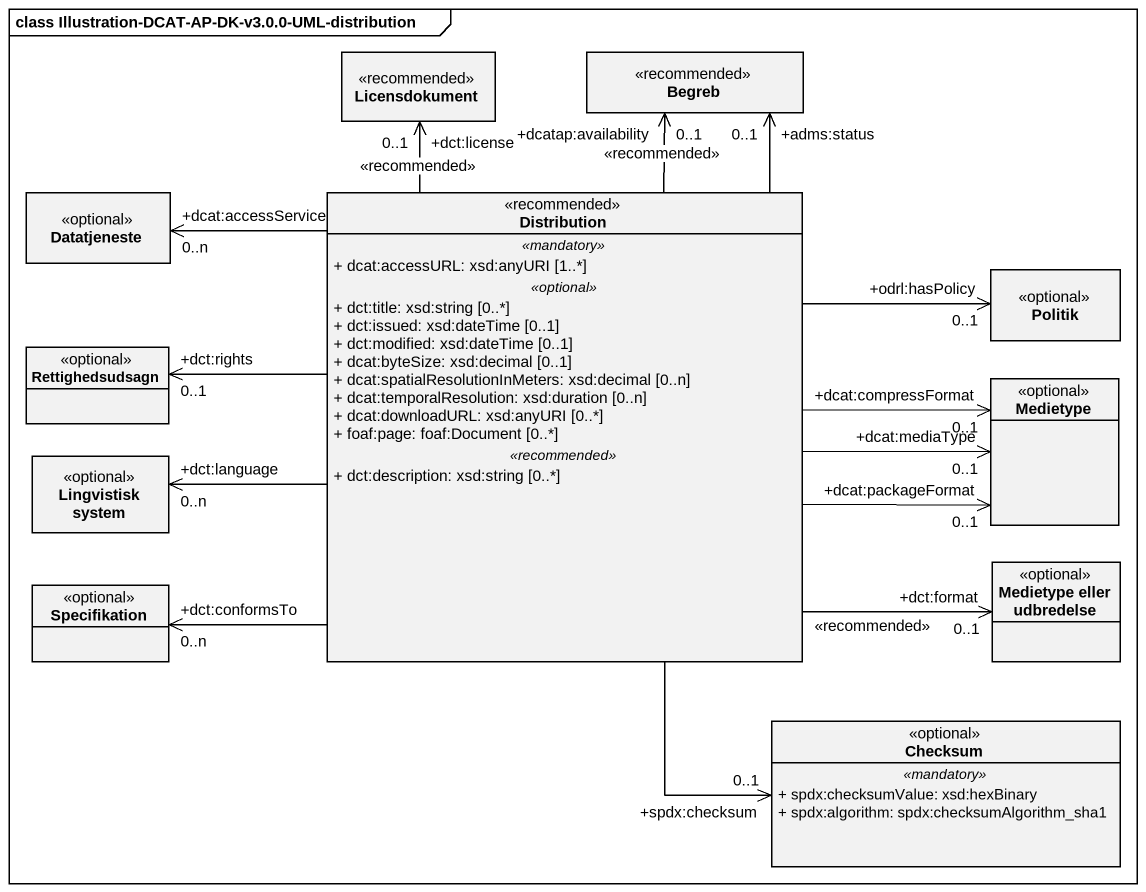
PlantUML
@startuml
mainframe class Illustration-DCAT-AP-DK-v3.0.0-UML-distribution
hide circle
hide empty members
skinparam classAttributeIconSize 0
class Licensdokument <<recommended>>
class Begreb <<recommended>>
class Datatjeneste <<optional>>
class Distribution <<recommended>> {
  .. <<mandatory>> ..
  + dcat:accessURL: xsd:anyURI [1..*]
  .. <<optional>> ..
  + dct:title: xsd:string [0..*]
  + dct:issued: xsd:dateTime [0..1]
  + dct:modified: xsd:dateTime [0..1]
  + dcat:byteSize: xsd:decimal [0..1]
  + dcat:spatialResolutionInMeters: xsd:decimal [0..n]
  + dcat:temporalResolution: xsd:duration [0..n]
  + dcat:downloadURL: xsd:anyURI [0..*]
  + foaf:page: foaf:Document [0..*]
  .. <<recommended>> ..
  + dct:description: xsd:string [0..*]
}
class Politik <<optional>>
class Rettighedsudsagn <<optional>>
class Medietype <<optional>>
class "Lingvistisk system" as Lingvistisk_system <<optional>>
class "Medietype eller udbredelse" as Medietype_eller_udbredelse <<optional>>
class Specifikation <<optional>>
class Checksum <<optional>> {
  .. <<mandatory>> ..
  + spdx:checksumValue: xsd:hexBinary
  + spdx:algorithm: spdx:checksumAlgorithm_sha1
}
Distribution -up-> "+dct:license\n0..1" Licensdokument : <<recommended>>
Distribution -up-> "+adms:status\n0..1" Begreb
Distribution -up-> "+dcatap:availability\n0..1" Begreb : <<recommended>>
Distribution -left-> "+dcat:accessService\n0..n" Datatjeneste
Distribution -right-> "+odrl:hasPolicy\n0..1" Politik
Distribution -left-> "+dct:rights\n0..1" Rettighedsudsagn
Distribution -right-> "+dcat:mediaType\n0..1" Medietype
Distribution -right-> "+dcat:compressFormat\n0..1" Medietype
Distribution -right-> "+dcat:packageFormat\n0..1" Medietype
Distribution -left-> "+dct:language\n0..n" Lingvistisk_system
Distribution -right-> "+dct:format\n0..1" Medietype_eller_udbredelse : <<recommended>>
Distribution -left-> "+dct:conformsTo\n0..n" Specifikation
Distribution --> "+spdx:checksum\n0..1" Checksum
@enduml
